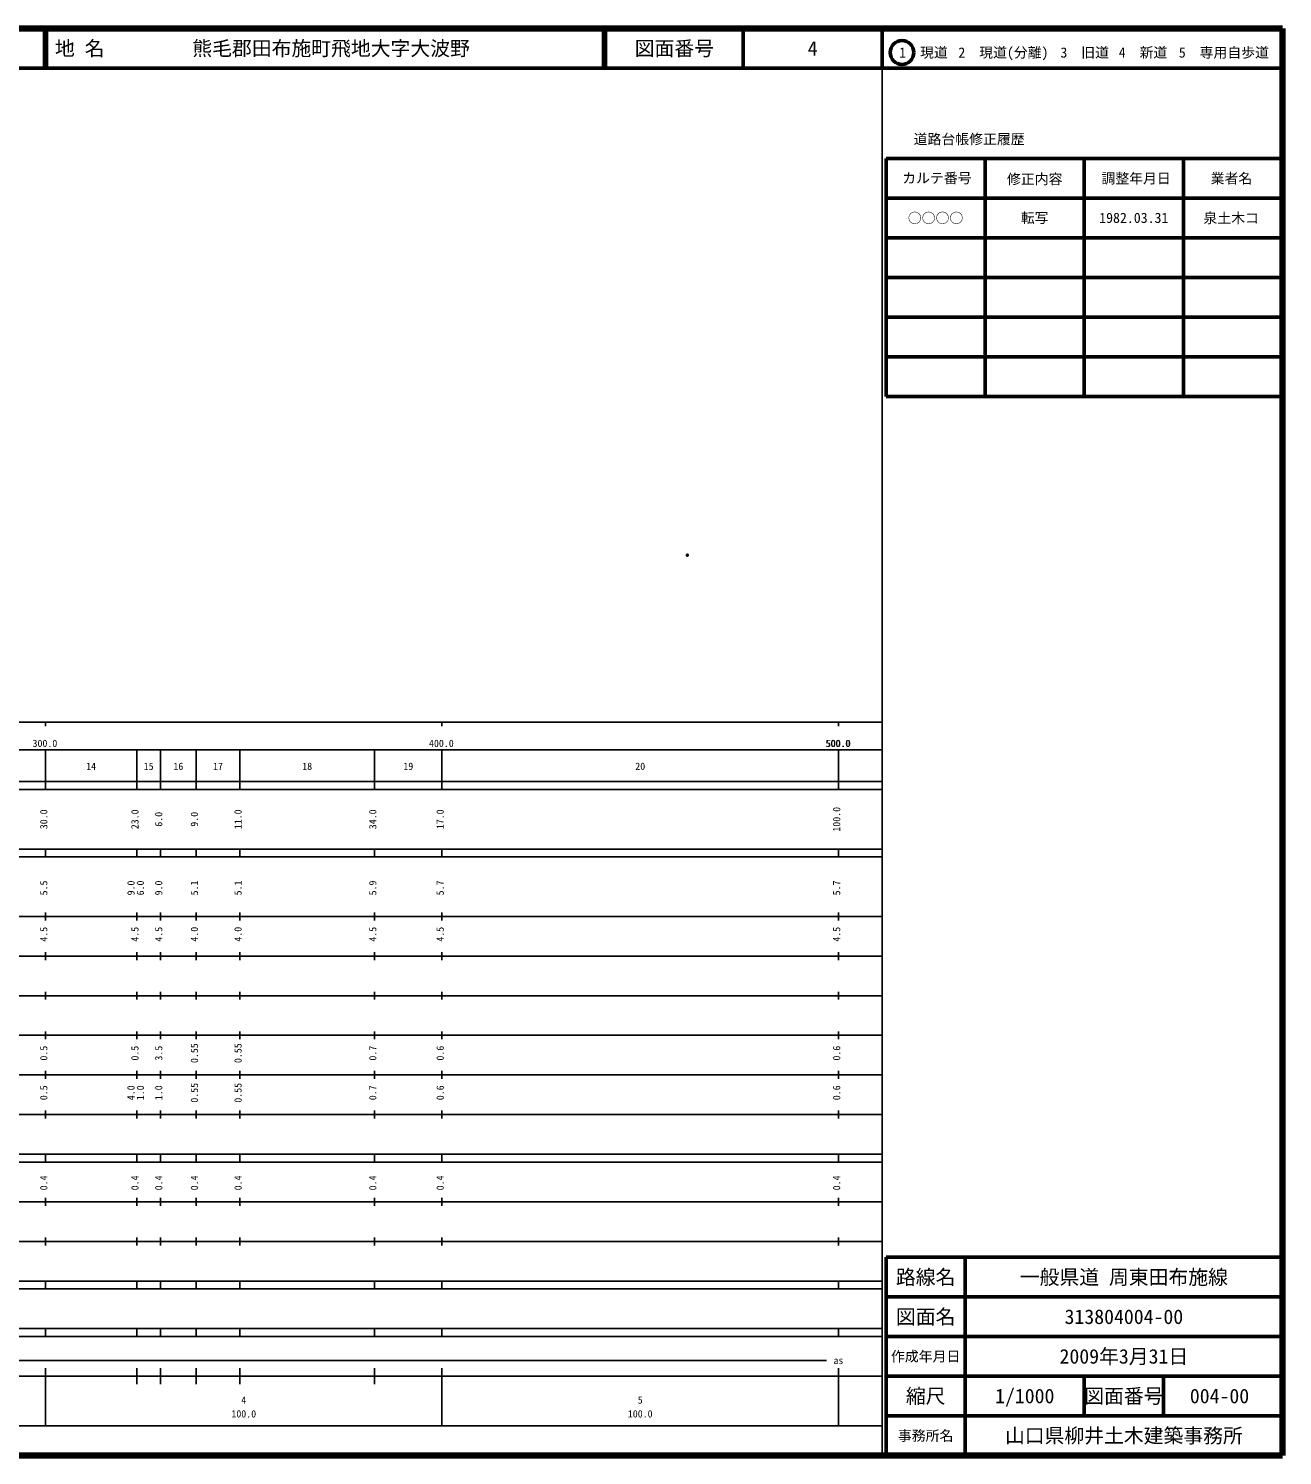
# Model space of a CAD drawing. Units: millimetres on the paper. Extents: x 40 to 680, y 20 to 380.
# Drawn here: x 363.7 to 680, y 20 to 380 of the extents above; entities that cross this region are included whole.
import ezdxf
from ezdxf.enums import TextEntityAlignment as Align

# ---------------------------------------------------------------- set-up
doc = ezdxf.new("R2010")
doc.units = ezdxf.units.MM
doc.header["$PDMODE"] = 32
doc.header["$PDSIZE"] = 0.5
doc.layers.add('M-OTRS', color=6, linetype='Continuous')
doc.layers.add('M-TTL-TXT', color=7, linetype='Continuous')
for name, color, linetype, lineweight in [('M-TTL', 2, 'Continuous', 140), ('M-TTL-BAND', 7, 'Continuous', 25), ('M-TTL-FRAM', 2, 'Continuous', 50), ('M-TTL-LINE', 7, 'Continuous', 50)]:
    doc.layers.add(name, color=color, linetype=linetype, lineweight=lineweight)
doc.styles.add('ＭＳ ゴシック', font='')
doc.styles.get('ＭＳ ゴシック').set_extended_font_data('MS Gothic')

msp = doc.modelspace()

# ---------------------------------------------------------------- linework, layer by layer
at = {"layer": 'M-OTRS'}
msp.add_point((529.887, 247.115), dxfattribs=at)
at = {"layer": 'M-TTL'}
for p, q in [((680, 380), (40, 380)), ((680, 20), (680, 380)), ((40, 20), (680, 20))]:
    msp.add_line(p, q, dxfattribs=at)
at = {"layer": 'M-TTL-BAND'}
for p, q in [((579, 20), (579, 370)), ((40, 205), (579, 205)), ((368, 205), (368, 204)), ((468, 205), (468, 204)), ((568, 205), (568, 204)), ((68, 198), (579, 198)), ((368, 188), (368, 198)), ((391, 188), (391, 198)), ((397, 188), (397, 198)), ((406, 188), (406, 198)), ((417, 188), (417, 198)), ((451, 188), (451, 198)), ((468, 188), (468, 198)), ((568, 188), (568, 198)), ((40, 190), (579, 190)), ((40, 188), (579, 188)), ((40, 173), (579, 173)), ((368, 171), (368, 173)), ((391, 171), (391, 173)), ((397, 171), (397, 173)), ((406, 171), (406, 173)), ((417, 171), (417, 173)), ((451, 171), (451, 173)), ((468, 171), (468, 173)), ((568, 171), (568, 173)), ((40, 171), (579, 171)), ((40, 156), (579, 156)), ((368, 155), (368, 157)), ((391, 155), (391, 157)), ((397, 155), (397, 157)), ((406, 155), (406, 157)), ((417, 155), (417, 157)), ((451, 155), (451, 157)), ((468, 155), (468, 157)), ((568, 155), (568, 157)), ((46, 146), (579, 146)), ((368, 145), (368, 147)), ((391, 145), (391, 147)), ((397, 145), (397, 147)), ((406, 145), (406, 147)), ((417, 145), (417, 147)), ((451, 145), (451, 147)), ((468, 145), (468, 147)), ((568, 145), (568, 147)), ((368, 135), (368, 137)), ((391, 135), (391, 137)), ((397, 135), (397, 137)), ((406, 135), (406, 137)), ((417, 135), (417, 137)), ((451, 135), (451, 137)), ((468, 135), (468, 137)), ((568, 135), (568, 137)), ((52, 136), (579, 136)), ((46, 126), (579, 126)), ((368, 125), (368, 127)), ((391, 125), (391, 127)), ((397, 125), (397, 127)), ((406, 125), (406, 127)), ((417, 125), (417, 127)), ((451, 125), (451, 127)), ((468, 125), (468, 127)), ((568, 125), (568, 127)), ((52, 116), (579, 116)), ((368, 115), (368, 117)), ((391, 115), (391, 117)), ((397, 115), (397, 117)), ((406, 115), (406, 117)), ((417, 115), (417, 117)), ((451, 115), (451, 117)), ((468, 115), (468, 117)), ((568, 115), (568, 117)), ((46, 106), (579, 106)), ((368, 105), (368, 107)), ((391, 105), (391, 107)), ((397, 105), (397, 107)), ((406, 105), (406, 107)), ((417, 105), (417, 107)), ((451, 105), (451, 107)), ((468, 105), (468, 107)), ((568, 105), (568, 107)), ((40, 96), (579, 96)), ((40, 94), (579, 94)), ((368, 94), (368, 96)), ((391, 94), (391, 96)), ((397, 94), (397, 96)), ((406, 94), (406, 96)), ((417, 94), (417, 96)), ((451, 94), (451, 96)), ((468, 94), (468, 96)), ((568, 94), (568, 96)), ((49, 84), (579, 84)), ((368, 83), (368, 85)), ((391, 83), (391, 85)), ((397, 83), (397, 85)), ((406, 83), (406, 85)), ((417, 83), (417, 85)), ((451, 83), (451, 85)), ((468, 83), (468, 85)), ((568, 83), (568, 85)), ((40, 74), (579, 74)), ((368, 73), (368, 75)), ((391, 73), (391, 75)), ((397, 73), (397, 75)), ((406, 73), (406, 75)), ((417, 73), (417, 75)), ((451, 73), (451, 75)), ((468, 73), (468, 75)), ((568, 73), (568, 75)), ((40, 64), (579, 64)), ((40, 62), (579, 62)), ((368, 62), (368, 64)), ((391, 62), (391, 64)), ((397, 62), (397, 64)), ((406, 62), (406, 64)), ((417, 62), (417, 64)), ((451, 62), (451, 64)), ((468, 62), (468, 64)), ((568, 62), (568, 64)), ((40, 52), (579, 52)), ((368, 50), (368, 52)), ((391, 50), (391, 52)), ((397, 50), (397, 52)), ((406, 50), (406, 52)), ((417, 50), (417, 52)), ((451, 50), (451, 52)), ((468, 50), (468, 52)), ((568, 50), (568, 52)), ((40, 50), (579, 50)), ((71, 44), (565, 44)), ((40, 40), (579, 40)), ((368, 27.5), (368, 42)), ((391, 38), (391, 42)), ((397, 38), (397, 42)), ((406, 38), (406, 42)), ((417, 38), (417, 42)), ((451, 38), (451, 42)), ((468, 27.5), (468, 42)), ((568, 27.5), (568, 42)), ((68, 27.5), (579, 27.5))]:
    msp.add_line(p, q, dxfattribs=at)
at = {"layer": 'M-TTL-FRAM'}
for p, q in [((580, 347.197), (580, 287.197)), ((580, 347.197), (680, 347.197)), ((580, 287.197), (680, 287.197)), ((680, 70), (580, 70)), ((580, 70), (580, 20))]:
    msp.add_line(p, q, dxfattribs=at)
at = {"layer": 'M-TTL-LINE'}
for p, q in [((367.75, 380), (367.75, 370)), ((368.25, 380), (368.25, 370)), ((508.747, 380), (508.747, 370)), ((509.247, 380), (509.247, 370)), ((543.997, 380), (543.997, 370)), ((579, 380), (579, 370)), ((40, 370), (680, 370)), ((605, 347.197), (605, 287.197)), ((630, 347.197), (630, 287.197)), ((655, 347.197), (655, 287.197)), ((580, 337.197), (680, 337.197)), ((580, 327.197), (680, 327.197)), ((580, 317.197), (680, 317.197)), ((580, 307.197), (680, 307.197)), ((580, 297.197), (680, 297.197)), ((600, 70), (600, 20)), ((680, 60), (580, 60)), ((680, 50), (580, 50)), ((680, 40), (580, 40)), ((630, 40), (630, 30)), ((650, 40), (650, 30)), ((680, 30), (580, 30))]:
    msp.add_line(p, q, dxfattribs=at)
msp.add_circle((584.031, 373.958), 3, dxfattribs=at)

# ---------------------------------------------------------------- texts
at = {"layer": 'M-TTL-BAND', "style": 'ＭＳ ゴシック'}
for s, p in [('300.0', (367.844, 198.195)), ('400.0', (467.844, 198.195)), ('500.0', (567.844, 198.195)), ('500.0', (568, 198.195)), ('14', (379.5, 192.405)), ('15', (394, 192.405)), ('16', (401.5, 192.405)), ('17', (411.5, 192.405)), ('18', (434, 192.405)), ('19', (459.5, 192.405)), ('20', (518, 192.405)), ('as', (568, 42.5)), ('4', (418, 32.523)), ('5', (518, 32.523)), ('100.0', (418, 29.033)), ('100.0', (518, 29.033))]:
    msp.add_text(s, height=1.833, dxfattribs=at).set_placement(p, align=Align.BOTTOM_CENTER)
for s, p in [('30.0', (369, 180.5)), ('23.0', (392, 180.5)), ('6.0', (398, 180.5)), ('9.0', (407, 180.5)), ('11.0', (418, 180.5)), ('34.0', (452, 180.5)), ('17.0', (469, 180.5)), ('100.0', (569, 180.5)), ('5.5', (369, 163.174)), ('9.0', (391, 163.174)), ('6.0', (393.37, 163.174)), ('9.0', (398, 163.174)), ('5.1', (407, 163.174)), ('5.1', (418, 163.174)), ('5.9', (452, 163.174)), ('5.7', (469, 163.174)), ('5.7', (569, 163.174)), ('4.5', (369, 151.5)), ('4.5', (392, 151.5)), ('4.5', (398, 151.5)), ('4.0', (407, 151.5)), ('4.0', (418, 151.5)), ('4.5', (452, 151.5)), ('4.5', (469, 151.5)), ('4.5', (569, 151.5)), ('0.5', (369, 121.5)), ('0.5', (392, 121.5)), ('3.5', (398, 121.5)), ('0.55', (407, 121.5)), ('0.55', (418, 121.5)), ('0.7', (452, 121.5)), ('0.6', (469, 121.5)), ('0.6', (569, 121.5)), ('0.5', (369, 111.5)), ('4.0', (391, 111.5)), ('1.0', (393.37, 111.5)), ('1.0', (398, 111.5)), ('0.55', (407, 111.5)), ('0.55', (418, 111.5)), ('0.7', (452, 111.5)), ('0.6', (469, 111.5)), ('0.6', (569, 111.5)), ('0.4', (369, 88.764)), ('0.4', (392, 88.764)), ('0.4', (398, 88.764)), ('0.4', (407, 88.764)), ('0.4', (418, 88.764)), ('0.4', (452, 88.764)), ('0.4', (469, 88.764)), ('0.4', (569, 88.764))]:
    msp.add_text(s, height=1.833, rotation=90, dxfattribs=at).set_placement(p, align=Align.BOTTOM_CENTER)
at = {"layer": 'M-TTL-TXT', "style": 'ＭＳ ゴシック'}
for s, p in [('地 名', (370.38, 375)), ('熊毛郡田布施町飛地大字大波野', (405.024, 375))]:
    msp.add_text(s, height=3.666, dxfattribs=at).set_placement(p, align=Align.MIDDLE_LEFT)
for s, height, p in [('図面番号', 3.666, (526.622, 375)), ('4', 3.666, (561.497, 375)), ('1\u3000現道', 2.566, (589.448, 373.958)), ('2\u3000現道(分離)', 2.566, (609.619, 373.958)), ('3\u3000旧道', 2.566, (630.121, 373.958)), ('4\u3000新道', 2.566, (644.824, 373.958)), ('5\u3000専用自歩道', 2.566, (665.228, 373.958)), ('道路台帳修正履歴', 2.566, (600.968, 352.113)), ('カルテ番号', 2.566, (592.839, 342.277)), ('修正内容', 2.566, (617.509, 342.023)), ('調整年月日', 2.566, (643.089, 342.197)), ('業者名', 2.566, (667.134, 342.197)), ('○○○○', 2.566, (592.5, 332.189)), ('転写', 2.566, (617.5, 332.245)), ('1982.03.31', 2.566, (642.5, 332.245)), ('泉土木コ', 2.566, (667.077, 332.189)), ('路線名', 3.666, (590, 65)), ('路線名', 3.666, (590, 65)), ('一般県道 周東田布施線', 3.666, (640, 65)), ('図面名', 3.666, (590, 55)), ('図面名', 3.666, (590, 55)), ('313804004-00', 3.666, (640, 55)), ('2009年3月31日', 3.666, (640, 45)), ('作成年月日', 2.566, (590, 45)), ('作成年月日', 2.566, (590, 45)), ('縮尺', 3.666, (590, 35)), ('縮尺', 3.666, (590, 35)), ('1/1000', 3.666, (615, 35)), ('図面番号', 3.666, (640, 35)), ('図面番号', 3.666, (640, 35)), ('004-00', 3.666, (664.125, 35)), ('事務所名', 2.566, (590, 25)), ('事務所名', 2.566, (590, 25)), ('山口県柳井土木建築事務所', 3.666, (640, 25))]:
    msp.add_text(s, height=height, dxfattribs=at).set_placement(p, align=Align.MIDDLE_CENTER)

doc.saveas('drawing.dxf')
